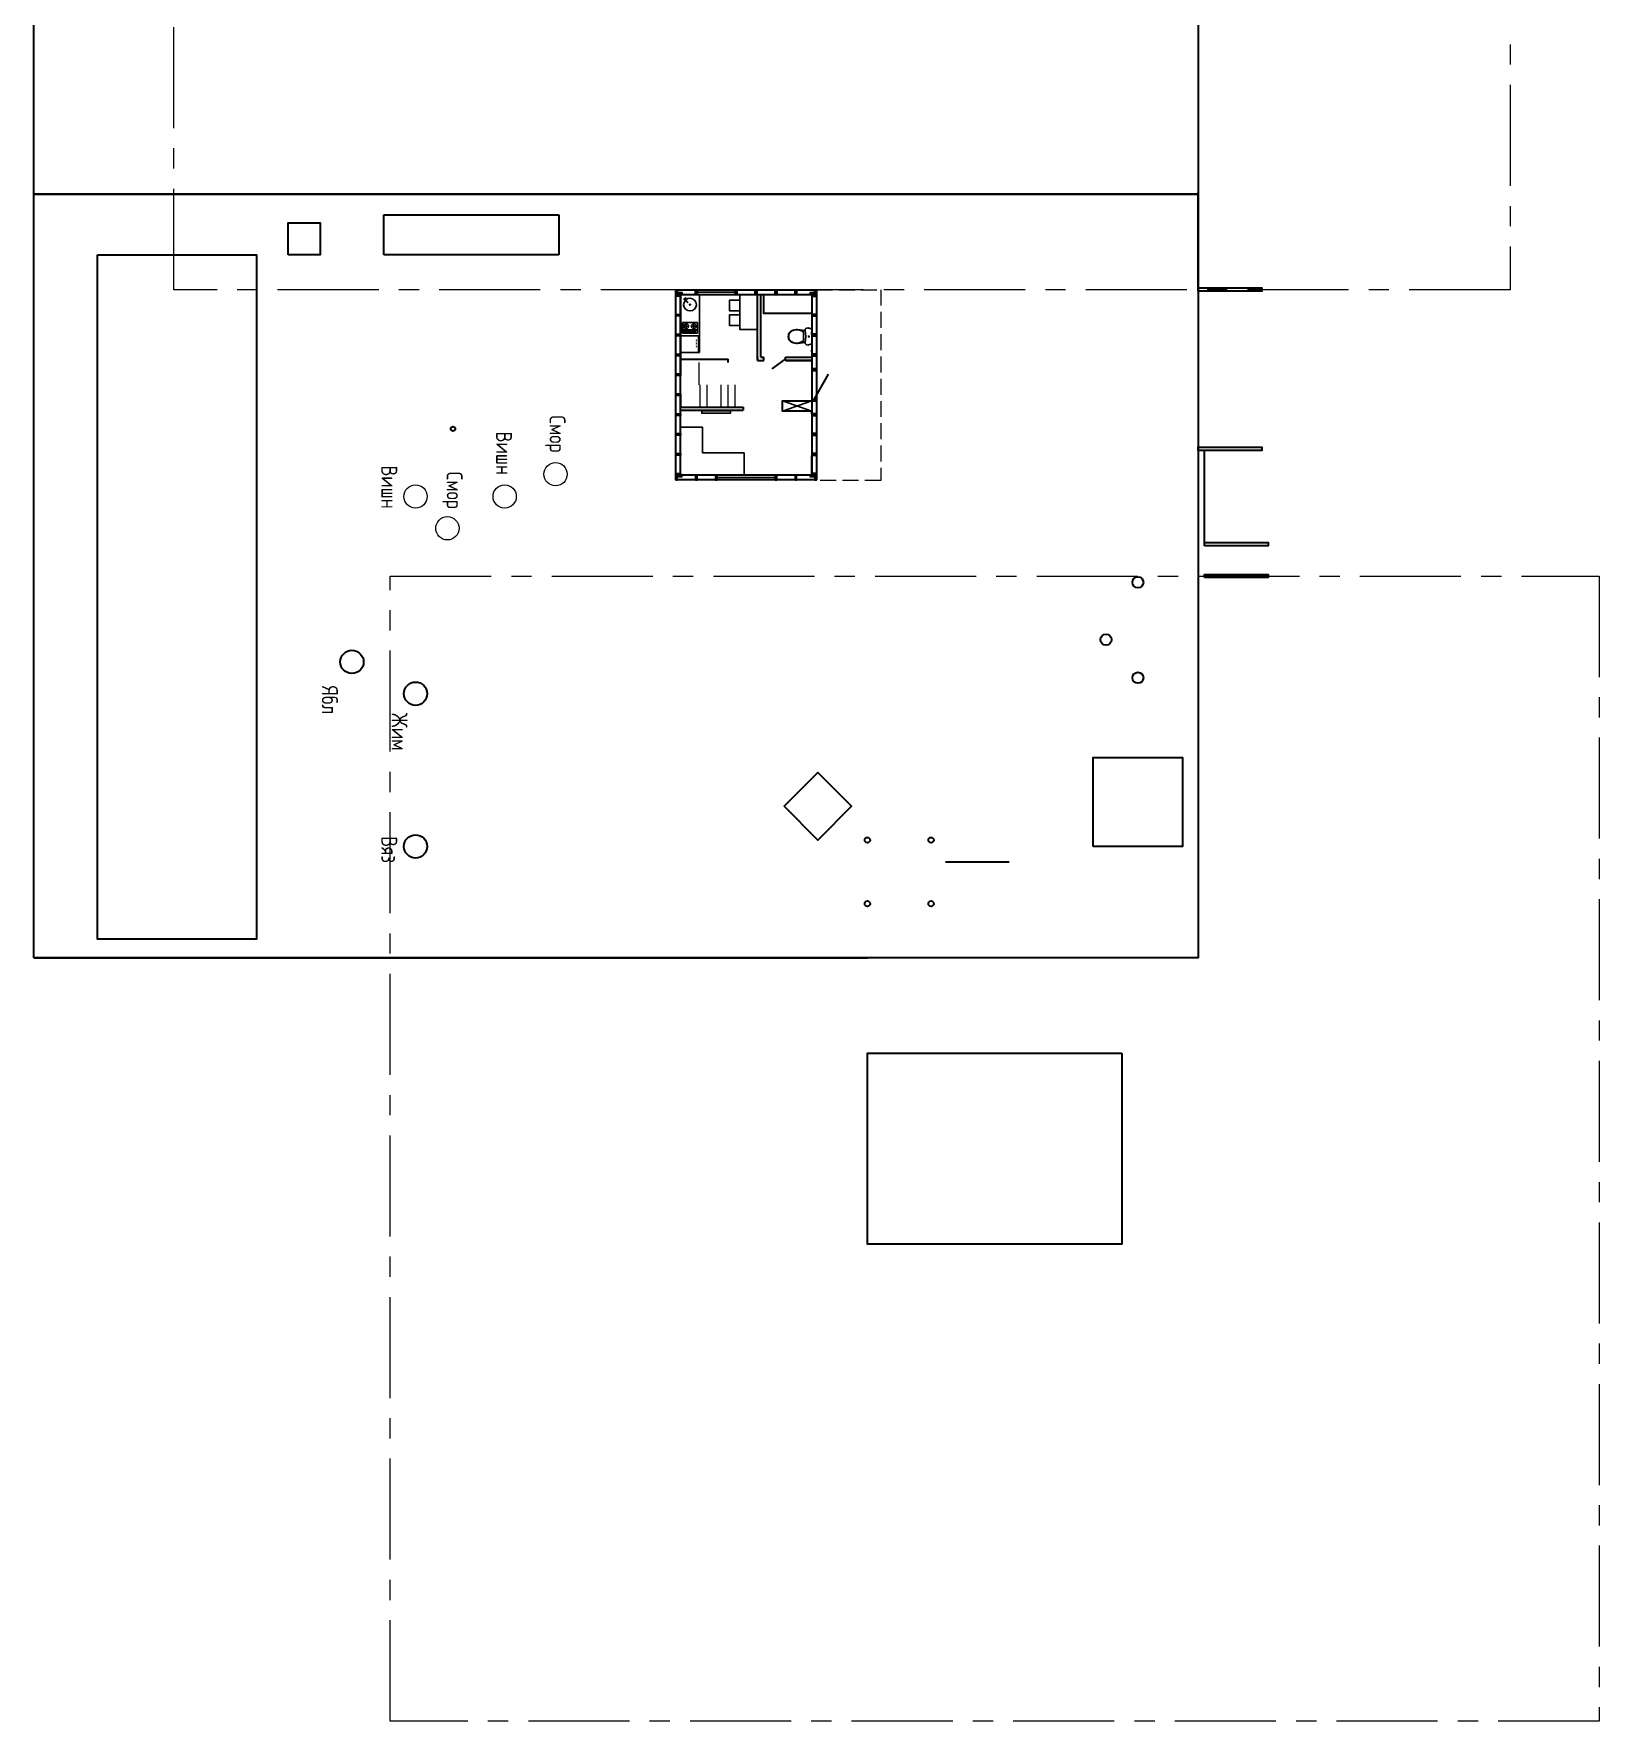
# Model space of a CAD drawing. Header units: millimetres. Extents: x 743280 to 1140305, y -337608 to -106611.
# Drawn here: x 851122 to 900322, y -238161 to -185115 of the extents above; entities that cross this region are included whole.
import ezdxf

# ---------------------------------------------------------------- set-up
doc = ezdxf.new("R2010")
doc.units = ezdxf.units.MM
doc.linetypes.add('GOST2.303 4', pattern=[7, 5, -2, 0])
doc.linetypes.add('осевая', pattern=[50.8, 31.75, -6.35, 6.35, -6.35])
doc.layers.add('SANTEH', color=7, linetype='Continuous')
for name, color, linetype, lineweight in [('НЕВИДИМЫЕ', 6, 'GOST2.303 4', 13), ('ОСЕВЫЕ', 150, 'осевая', 13), ('ОСНОВНЫЕ', 7, 'Continuous', 30), ('ТОНКИЕ', 250, 'Continuous', 13), ('Фундаменты', 2, 'Continuous', 30)]:
    doc.layers.add(name, color=color, linetype=linetype, lineweight=lineweight)
doc.styles.add('Dim', font='iso9.shx')
doc.styles.add('GOST 2.304', font='CS_Gost2304.shx')

# ---------------------------------------------------------------- blocks, each defined once
blk = doc.blocks.new('s_45')
at = {"layer": 'SANTEH', "flags": 128}
for points in [[(188, 0), (206, 189, 0.2888), (180, 256, 0.224419), (71, 257), (0, 229), (0, -229), (71, -257, 0.224419), (180, -256, 0.2888), (206, -189)], [(188, 0), (206, 189, 0.2888), (180, 256, 0.224419), (71, 257), (0, 229), (0, -229), (71, -257, 0.224419), (180, -256, 0.2888), (206, -189)], [(206, -189), (445, -217, -0.122327), (261, -148), (261, 148, -0.122328), (445, 217), (206, 189), (188, 0)], [(206, -189), (445, -217, -0.122327), (261, -148), (261, 148, -0.122328), (445, 217), (206, 189), (188, 0)], [(261, -148, 0.122438), (445, -217, 0.152571), (632, -181, 0.185585), (725, -73, 0.17428), (725, 73, 0.185585), (632, 181, 0.152571), (445, 217, 0.122438), (261, 148)], [(261, -148, 0.122438), (445, -217, 0.152571), (632, -181, 0.185585), (725, -73, 0.17428), (725, 73, 0.185585), (632, 181, 0.152571), (445, 217, 0.122438), (261, 148)], [(261, -136, 0.125396), (446, -207, 0.152532), (628, -173, 0.18559), (715, -70, 0.174364), (715, 70, 0.18559), (628, 173, 0.152531), (446, 207, 0.125396), (261, 136)]]:
    blk.add_lwpolyline(points, format="xyb", close=True, dxfattribs=at)
at = {"layer": 'SANTEH'}
blk.add_circle((93, 0), 18.4, dxfattribs=at)

msp = doc.modelspace()

# ---------------------------------------------------------------- linework, layer by layer
for p, q in [((871570.7, -193464.8), (871666.8, -193560.9)), ((871582, -193453.5), (871678.1, -193549.6)), ((872047.5, -194610.1), (871447.5, -194610.1)), ((871511.8, -194196.5), (871985, -194196.5)), ((871511.8, -194423.3), (871985, -194423.3)), ((871511.8, -194448.3), (871985, -194448.3)), ((871511.8, -194523.3), (871985, -194523.3)), ((871724.2, -194307.3), (871534.2, -194307.3)), ((871629.2, -194212.3), (871629.2, -194402.3)), ((871772.6, -194307.3), (871962.6, -194307.3)), ((871867.6, -194212.3), (871867.6, -194402.3)), ((871985, -194196.5), (871985, -194523.3)), ((872017.5, -195135.6), (872017.5, -194610.1)), ((872047.5, -195135.6), (872047.5, -194610.1)), ((872047.5, -195135.6), (871447.5, -195135.6))]:
    msp.add_line(p, q)
for centre, radius in [((871611.1, -193424.4), 8.28), ((871747.5, -193630.3), 16.1), ((871563.7, -194484.6), 22), ((871629.2, -194307.3), 75), ((871629.8, -194484.6), 22), ((871695.9, -194484.6), 22), ((871758.1, -194484.6), 22), ((871867.6, -194307.3), 75), ((871831.2, -194484.6), 11), ((871865.3, -194484.6), 11), ((871903.4, -194484.6), 11)]:
    msp.add_circle(centre, radius)
for centre, radius, start, end in [((871747.5, -193630.3), 200, 137.29244, 132.70756), ((871576.4, -193459.2), 18.8, 340.13146, 289.86854), ((871576.4, -193459.2), 8, 45, 225), ((871672.5, -193555.3), 8, 225, 45)]:
    msp.add_arc(centre, radius, start, end)
at = {"layer": 'SANTEH', "ltscale": 100}
for p, q in [((871972.5, -193160.6), (873172.5, -193160.6)), ((873172.5, -193310.6), (871972.5, -193310.6)), ((872047.5, -193310.6), (872047.5, -195135.6)), ((874649.3, -196983.1), (875572.5, -196657.4)), ((874649.3, -196657.4), (875572.5, -196983.1)), ((872144, -197485.6), (872144, -198290.3)), ((872144, -198290.3), (873447.5, -198290.3)), ((872597.5, -198985.6), (874422.5, -198985.6)), ((874422.5, -199135.6), (872597.5, -199135.6))]:
    msp.add_line(p, q, dxfattribs=at)
for points in [[(873312.5, -193487.4), (872992.5, -193487.4), (872992.5, -193827.4), (873312.5, -193827.4)], [(873312.5, -193310.6), (873872.5, -193310.6), (873872.5, -194407.4), (873312.5, -194407.4)], [(873312.5, -193947.4), (872992.5, -193947.4), (872992.5, -194287.4), (873312.5, -194287.4)], [(872113.7, -196969.9), (873015.2, -196969.9), (873015.2, -197047), (872113.7, -197047)]]:
    msp.add_lwpolyline(points, close=True, dxfattribs=at)
for points in [[(872597.5, -198985.6), (871447.5, -198985.6), (871447.5, -197485.6), (872144, -197485.6)], [(873447.5, -198290.3), (873447.5, -198985.6)]]:
    msp.add_lwpolyline(points, dxfattribs=at)
at = {"layer": 'НЕВИДИМЫЕ', "ltscale": 100}
msp.add_lwpolyline([(875722.5, -199160.6), (875722.5, -193160.6), (877740.6, -193160.6), (877740.6, -199160.6)], close=True, dxfattribs=at)
at = {"layer": 'ОСЕВЫЕ', "ltscale": 100}
for points in [[(855522.5, -151160.6), (897522.5, -151160.6), (897522.5, -193160.6), (855522.5, -193160.6)], [(900322.5, -202160.6), (900322.5, -238160.6), (862322.5, -238160.6), (862322.5, -202160.6)]]:
    msp.add_lwpolyline(points, close=True, dxfattribs=at)
at = {"layer": 'ОСНОВНЫЕ'}
for p, q in [((887722.5, -193103.6), (887722.5, -190110.6)), ((887915.7, -201110.6), (887915.7, -198210.6))]:
    msp.add_line(p, q, dxfattribs=at)
at = {"layer": 'ОСНОВНЫЕ', "ltscale": 100}
for p, q in [((862122.5, -192060.6), (862122.5, -190810.6)), ((862122.5, -190810.6), (867622.5, -190810.6)), ((867622.5, -190810.6), (867622.5, -192060.6)), ((867622.5, -192060.6), (862122.5, -192060.6)), ((871447.5, -193310.6), (871447.5, -195810.6)), ((871447.5, -193310.6), (871447.5, -195810.6)), ((873872.5, -195385.6), (873872.5, -193310.6)), ((873972.5, -195285.6), (873972.5, -193310.6)), ((875572.5, -193310.6), (875572.5, -194010.6)), ((875572.5, -193310.6), (875572.5, -194010.6)), ((871447.5, -197110.6), (871447.5, -194610.6)), ((871447.5, -197110.6), (871447.5, -194610.6)), ((871511.8, -194196.5), (871511.8, -194523.3)), ((875572.5, -194560.6), (875572.5, -194510.6)), ((875572.5, -195111.1), (875572.5, -195061.1)), ((875572.5, -195135.6), (875572.5, -195235.6)), ((871447.5, -195255.6), (871447.5, -195855.6)), ((871447.5, -195255.6), (871447.5, -195855.6)), ((871447.5, -195348.1), (872947.5, -195348.1)), ((872947.5, -195448.1), (872947.5, -195348.1)), ((873872.5, -195277.8), (873872.5, -195377.8)), ((873872.5, -195385.6), (874071.8, -195385.6)), ((873972.5, -195285.6), (874071.8, -195285.6)), ((874071.8, -195385.6), (874071.8, -195285.6)), ((874751.8, -195335.6), (874321.8, -195644.2)), ((874751.8, -195285.6), (875572.5, -195285.6)), ((874751.8, -195385.6), (874751.8, -195285.6)), ((874751.8, -195385.6), (875572.5, -195385.6)), ((875572.5, -195385.6), (874777.7, -195385.6)), ((875572.5, -196145.6), (875572.5, -197685.6)), ((875647.5, -196607.4), (876102.5, -195819.3)), ((871447.5, -196485.6), (871447.5, -196823.1)), ((874508, -196644.5), (874508, -196644.5)), ((875572.5, -196607.4), (875572.5, -197685.6)), ((871447.5, -196848.1), (873422.5, -196848.1)), ((871447.5, -196848.1), (873362.5, -196848.1)), ((871447.5, -196948.1), (873422.5, -196948.1)), ((871447.5, -198985.6), (871447.5, -196985.6)), ((871447.5, -198985.6), (871447.5, -196985.6)), ((873422.5, -196848.1), (873422.5, -196948.1)), ((875572.5, -197060.6), (875572.5, -197010.6)), ((875572.5, -197060.6), (875572.5, -197010.6)), ((871297.5, -199135.6), (871297.5, -197535.6)), ((871447.5, -198385.6), (871447.5, -197685.6)), ((871447.5, -198385.6), (871447.5, -197685.6)), ((875572.5, -198985.6), (875572.5, -198385.6)), ((875572.5, -198985.6), (875572.5, -198385.6)), ((879775.3, -211140.8), (881775.3, -211140.8)), ((851122.5, -214160.6), (877322.5, -214160.6))]:
    msp.add_line(p, q, dxfattribs=at)
for points in [[(851122.5, -190160.6), (851122.5, -163160.6), (887722.5, -163160.6), (887722.5, -190160.6)], [(851122.5, -214160.6), (851122.5, -190160.6), (887722.5, -190160.6), (887722.5, -214160.6)], [(859122.5, -192060.6), (859122.5, -191060.6), (860122.5, -191060.6), (860122.5, -192060.6)], [(853122.5, -192060.6), (858122.5, -192060.6), (858122.5, -213571.4), (853122.5, -213571.4)], [(871297.5, -193160.6), (875722.5, -193160.6), (875722.5, -199135.6), (871297.5, -199135.6)], [(875572.5, -198985.6), (871447.5, -198985.6), (871447.5, -193310.6), (875572.5, -193310.6)], [(875572.5, -193310.6), (875572.5, -193910.6), (874072.5, -193910.6), (874072.5, -193310.6)], [(866346.4, -195684.6), (866346.4, -195684.6), (866346.4, -195684.6), (866346.4, -195684.6)], [(875572.5, -196983.1), (874649.3, -196983.1), (874649.3, -196657.4), (875572.5, -196657.4)], [(884422.5, -210660.6), (884422.5, -207860.6), (887222.5, -207860.6), (887222.5, -210660.6)], [(874701.2, -209399.9), (875761.8, -208339.2), (876822.5, -209399.9), (875761.8, -210460.6)], [(885322.5, -217160.6), (885322.5, -223160.6), (877322.5, -223160.6), (877322.5, -217160.6)]]:
    msp.add_lwpolyline(points, close=True, dxfattribs=at)
at = {"layer": 'ОСНОВНЫЕ'}
for points in [[(871297.5, -193160.6), (871347.5, -193160.6), (871347.5, -193310.6), (871297.5, -193310.6)], [(871297.5, -193160.6), (871347.5, -193160.6), (871347.5, -193310.6), (871297.5, -193310.6)], [(871297.5, -193360.6), (871297.5, -193310.6), (871447.5, -193310.6), (871447.5, -193360.6)], [(871297.5, -193360.6), (871297.5, -193310.6), (871447.5, -193310.6), (871447.5, -193360.6)], [(871497.5, -193310.6), (871497.5, -193260.6), (871347.5, -193260.6), (871347.5, -193310.6)], [(871922.5, -193160.6), (871972.5, -193160.6), (871972.5, -193310.6), (871922.5, -193310.6)], [(871922.5, -193160.6), (871972.5, -193160.6), (871972.5, -193310.6), (871922.5, -193310.6)], [(873172.5, -193160.6), (873222.5, -193160.6), (873222.5, -193310.6), (873172.5, -193310.6)], [(873172.5, -193160.6), (873222.5, -193160.6), (873222.5, -193310.6), (873172.5, -193310.6)], [(873797.5, -193160.6), (873847.5, -193160.6), (873847.5, -193310.6), (873797.5, -193310.6)], [(873797.5, -193160.6), (873847.5, -193160.6), (873847.5, -193310.6), (873797.5, -193310.6)], [(874422.5, -193160.6), (874472.5, -193160.6), (874472.5, -193310.6), (874422.5, -193310.6)], [(874422.5, -193160.6), (874472.5, -193160.6), (874472.5, -193310.6), (874422.5, -193310.6)], [(875047.5, -193160.6), (875097.5, -193160.6), (875097.5, -193310.6), (875047.5, -193310.6)], [(875047.5, -193160.6), (875097.5, -193160.6), (875097.5, -193310.6), (875047.5, -193310.6)], [(875672.5, -193310.6), (875672.5, -193260.6), (875522.5, -193260.6), (875522.5, -193310.6)], [(875722.5, -193360.6), (875722.5, -193310.6), (875572.5, -193310.6), (875572.5, -193360.6)], [(875722.5, -193360.6), (875722.5, -193310.6), (875572.5, -193310.6), (875572.5, -193360.6)], [(875672.5, -193160.6), (875722.5, -193160.6), (875722.5, -193310.6), (875672.5, -193310.6)], [(875672.5, -193160.6), (875722.5, -193160.6), (875722.5, -193310.6), (875672.5, -193310.6)], [(871297.5, -193985.6), (871297.5, -193935.6), (871447.5, -193935.6), (871447.5, -193985.6)], [(871297.5, -193985.6), (871297.5, -193935.6), (871447.5, -193935.6), (871447.5, -193985.6)], [(875722.5, -193985.6), (875722.5, -193935.6), (875572.5, -193935.6), (875572.5, -193985.6)], [(875722.5, -193985.6), (875722.5, -193935.6), (875572.5, -193935.6), (875572.5, -193985.6)], [(871297.5, -194610.6), (871297.5, -194560.6), (871447.5, -194560.6), (871447.5, -194610.6)], [(871297.5, -194610.6), (871297.5, -194560.6), (871447.5, -194560.6), (871447.5, -194610.6)], [(875722.5, -194610.6), (875722.5, -194560.6), (875572.5, -194560.6), (875572.5, -194610.6)], [(875722.5, -194610.6), (875722.5, -194560.6), (875572.5, -194560.6), (875572.5, -194610.6)], [(871297.5, -195235.6), (871297.5, -195185.6), (871447.5, -195185.6), (871447.5, -195235.6)], [(871297.5, -195235.6), (871297.5, -195185.6), (871447.5, -195185.6), (871447.5, -195235.6)], [(875722.5, -195235.6), (875722.5, -195185.6), (875572.5, -195185.6), (875572.5, -195235.6)], [(875722.5, -195235.6), (875722.5, -195185.6), (875572.5, -195185.6), (875572.5, -195235.6)], [(875722.5, -195697.4), (875722.5, -195647.4), (875572.5, -195647.4), (875572.5, -195697.4)], [(871297.5, -195860.6), (871297.5, -195810.6), (871447.5, -195810.6), (871447.5, -195860.6)], [(871297.5, -195860.6), (871297.5, -195810.6), (871447.5, -195810.6), (871447.5, -195860.6)], [(871297.5, -196485.6), (871297.5, -196435.6), (871447.5, -196435.6), (871447.5, -196485.6)], [(871297.5, -196485.6), (871297.5, -196435.6), (871447.5, -196435.6), (871447.5, -196485.6)], [(875722.5, -196657.4), (875722.5, -196607.4), (875572.5, -196607.4), (875572.5, -196657.4)], [(871297.5, -197110.6), (871297.5, -197060.6), (871447.5, -197060.6), (871447.5, -197110.6)], [(871297.5, -197110.6), (871297.5, -197060.6), (871447.5, -197060.6), (871447.5, -197110.6)], [(875722.5, -197110.6), (875722.5, -197060.6), (875572.5, -197060.6), (875572.5, -197110.6)], [(875722.5, -197110.6), (875722.5, -197060.6), (875572.5, -197060.6), (875572.5, -197110.6)], [(871297.5, -197735.6), (871297.5, -197685.6), (871447.5, -197685.6), (871447.5, -197735.6)], [(871297.5, -197735.6), (871297.5, -197685.6), (871447.5, -197685.6), (871447.5, -197735.6)], [(875722.5, -197735.6), (875722.5, -197685.6), (875572.5, -197685.6), (875572.5, -197735.6)], [(871297.5, -198360.6), (871297.5, -198310.6), (871447.5, -198310.6), (871447.5, -198360.6)], [(871297.5, -198360.6), (871297.5, -198310.6), (871447.5, -198310.6), (871447.5, -198360.6)], [(875722.5, -198360.6), (875722.5, -198310.6), (875572.5, -198310.6), (875572.5, -198360.6)], [(875722.5, -198360.6), (875722.5, -198310.6), (875572.5, -198310.6), (875572.5, -198360.6)], [(871297.5, -198985.6), (871297.5, -198935.6), (871447.5, -198935.6), (871447.5, -198985.6)], [(871297.5, -198985.6), (871297.5, -198935.6), (871447.5, -198935.6), (871447.5, -198985.6)], [(871297.5, -199135.6), (871347.5, -199135.6), (871347.5, -198985.6), (871297.5, -198985.6)], [(871297.5, -199135.6), (871347.5, -199135.6), (871347.5, -198985.6), (871297.5, -198985.6)], [(871497.5, -199035.6), (871497.5, -198985.6), (871347.5, -198985.6), (871347.5, -199035.6)], [(871922.5, -199135.6), (871972.5, -199135.6), (871972.5, -198985.6), (871922.5, -198985.6)], [(871922.5, -199135.6), (871972.5, -199135.6), (871972.5, -198985.6), (871922.5, -198985.6)], [(872547.5, -199135.6), (872597.5, -199135.6), (872597.5, -198985.6), (872547.5, -198985.6)], [(872547.5, -199135.6), (872597.5, -199135.6), (872597.5, -198985.6), (872547.5, -198985.6)], [(874422.5, -199135.6), (874472.5, -199135.6), (874472.5, -198985.6), (874422.5, -198985.6)], [(874422.5, -199135.6), (874472.5, -199135.6), (874472.5, -198985.6), (874422.5, -198985.6)], [(875047.5, -199135.6), (875097.5, -199135.6), (875097.5, -198985.6), (875047.5, -198985.6)], [(875047.5, -199135.6), (875097.5, -199135.6), (875097.5, -198985.6), (875047.5, -198985.6)], [(875672.5, -199035.6), (875672.5, -198985.6), (875522.5, -198985.6), (875522.5, -199035.6)], [(875722.5, -198985.6), (875722.5, -198935.6), (875572.5, -198935.6), (875572.5, -198985.6)], [(875722.5, -198985.6), (875722.5, -198935.6), (875572.5, -198935.6), (875572.5, -198985.6)], [(875672.5, -199135.6), (875722.5, -199135.6), (875722.5, -198985.6), (875672.5, -198985.6)], [(875672.5, -199135.6), (875722.5, -199135.6), (875722.5, -198985.6), (875672.5, -198985.6)], [(887915.7, -201210.6), (887915.7, -201110.6), (889915.7, -201110.6), (889915.7, -201210.6)], [(887915.7, -202208.2), (887915.7, -202108.2), (889915.7, -202108.2), (889915.7, -202208.2)]]:
    msp.add_lwpolyline(points, close=True, dxfattribs=at)
at = {"layer": 'ОСНОВНЫЕ', "ltscale": 100}
for points in [[(872597.5, -199135.6), (871297.5, -199135.6), (871297.5, -193160.6), (871972.5, -193160.6)], [(875572.5, -196435.6), (875572.5, -198985.6), (871447.5, -198985.6), (871447.5, -193310.6), (875572.5, -193310.6), (875572.5, -195235.6)], [(872597.5, -198985.6), (871447.5, -198985.6), (871447.5, -193310.6), (871972.5, -193310.6)], [(873172.5, -193160.6), (875722.5, -193160.6), (875722.5, -195697.4)], [(873172.5, -193310.6), (875572.5, -193310.6), (875572.5, -195697.4)], [(875572.5, -196607.4), (875572.5, -198985.6), (874422.5, -198985.6)], [(875722.5, -196607.4), (875722.5, -199135.6), (874422.5, -199135.6)]]:
    msp.add_lwpolyline(points, dxfattribs=at)
for centre, radius in [((864297.5, -197535.6), 72.3), ((885822.5, -202360.6), 172.8), ((884822.5, -204160.6), 172.8), ((861122.5, -204860.6), 365.8), ((885822.5, -205360.6), 172.8), ((863122.5, -205860.6), 365.8), ((863122.5, -210660.6), 365.8), ((877322.5, -210460.6), 85), ((879322.5, -210460.6), 85), ((877322.5, -212460.6), 85), ((879322.5, -212460.6), 85)]:
    msp.add_circle(centre, radius, dxfattribs=at)
at = {"layer": 'ТОНКИЕ', "ltscale": 100}
for p, q in [((871972.5, -193225.6), (873172.5, -193225.6)), ((873172.5, -193245.6), (871972.5, -193245.6)), ((872037.5, -196148.1), (872037.5, -195448.1)), ((872067.5, -196848.1), (872067.5, -196148.1)), ((872287.5, -196848.1), (872287.5, -196148.1)), ((872727.5, -196848.1), (872727.5, -196148.1)), ((872947.5, -196848.1), (872947.5, -196148.1)), ((873167.5, -196848.1), (873167.5, -196148.1)), ((872597.5, -199050.6), (874422.5, -199050.6)), ((874422.5, -199070.6), (872597.5, -199070.6))]:
    msp.add_line(p, q, dxfattribs=at)
for centre in [(867522.5, -198960.6), (863122.5, -199660.6), (865922.5, -199660.6), (864122.5, -200660.6)]:
    msp.add_circle(centre, 365.8, dxfattribs=at)
at = {"layer": 'Фундаменты'}
for points in [[(887722.5, -193203.6), (887722.5, -193103.6), (889722.5, -193103.6), (889722.5, -193203.6)], [(887722.5, -198210.6), (887722.5, -198110.6), (889722.5, -198110.6), (889722.5, -198210.6)]]:
    msp.add_lwpolyline(points, close=True, dxfattribs=at)

# ---------------------------------------------------------------- block references
at = {"layer": 'SANTEH', "ltscale": 100, "xscale": -1}
msp.add_blockref('s_45', (875572.5, -194630.8), dxfattribs=at)

# ---------------------------------------------------------------- texts
at = {"ltscale": 0.5, "style": 'Dim'}
msp.add_text('***', height=125, rotation=90, dxfattribs=at).set_placement((871998.4, -194990.9))
at = {"layer": 'ОСНОВНЫЕ', "ltscale": 100, "char_height": 500, "attachment_point": 9, "rotation": 270, "style": 'GOST 2.304'}
for s, insert in [('Ябл', (860175.5, -206502.9)), ('Жим', (862370.7, -207646.6)), ('Вяз', (862046.7, -211182.3))]:
    msp.add_mtext_dynamic_manual_height_columns(s, width=1507.092, gutter_width=15, heights=[0], dxfattribs=dict(at, insert=insert))
at = {"layer": 'ТОНКИЕ', "ltscale": 100, "char_height": 500, "attachment_point": 9, "rotation": 270, "style": 'GOST 2.304'}
for s, insert in [('Смор', (867197.7, -198275.6)), ('Вишн', (865654, -198980.7)), ('Вишн', (862046.7, -200045.9)), ('Смор', (863963.6, -200045.9))]:
    msp.add_mtext_dynamic_manual_height_columns(s, width=1507.092, gutter_width=15, heights=[0], dxfattribs=dict(at, insert=insert))

doc.saveas('drawing.dxf')
